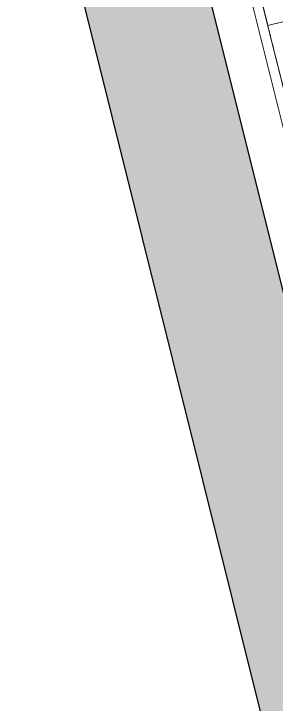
# Model space of a CAD drawing. Header units: inches. Extents: x 122939 to 389145, y 29603 to 574065.
# Drawn here: x 329543 to 330073, y 493416 to 494815 of the extents above; entities that cross this region are included whole.
import ezdxf

# ---------------------------------------------------------------- set-up
doc = ezdxf.new("R2010")
doc.units = ezdxf.units.IN
doc.header["$MEASUREMENT"] = 0
doc.linetypes.add('DASHED', pattern=[0.75, 0.5, -0.25])
doc.linetypes.add('HIDDEN', pattern=[0.375, 0.25, -0.125])
for name, color, linetype, lineweight in [('A-FLOR-TIL1', 6, 'Continuous', 18), ('DIM', 252, 'Continuous', 35), ('Marble', 6, 'Continuous', 0)]:
    doc.layers.add(name, color=color, linetype=linetype, lineweight=lineweight)
for name, color, linetype in [('A-Hidden', 8, 'HIDDEN'), ('A-WALL', 7, 'Continuous'), ('Calliper_wall hatch_CHB', 8, 'Continuous')]:
    doc.layers.add(name, color=color, linetype=linetype)

# ---------------------------------------------------------------- blocks, each defined once
blk = doc.blocks.new('deco column')
at = {"layer": 'Marble', "color": 6, "elevation": 0}
blk.add_lwpolyline([(7220.4, -7642.7), (7220.4, -7787.7), (7608.8, -7787.7), (7608.8, -7642.7)], dxfattribs=at)

msp = doc.modelspace()

# ---------------------------------------------------------------- hatches: boundary and pattern name
at = {"layer": 'Calliper_wall hatch_CHB', "ltscale": 300}
h = msp.add_hatch(dxfattribs=at)
h.set_pattern_fill('AR-CONC', color=256, scale=10, angle=-90, style=0)
h.set_pattern_definition([(333.971423, (279258.244, 592867.086), (11.227812, -71.11917), [7.5, -82.5]), (278.97142, (279258.244, 592867.09), (69.643965, 31.625426), [6, -66]), (24.42287, (279259.18, 592861.16), (80.871776, -39.493744), [6.37402, -70.11421]), (330.15562, (279277.65, 592871.915), (9.70499, -107.5631), [11.25, -123.75]), (20.60706, (279278.46, 592862.95), (117.09634, -67.1822), [9.56103, -105.17138]), (275.15559, (279277.65, 592871.92), (117.09634, -67.1822), [9, -99]), (304.971423, (279275.215, 592861.004), (-24.659192, -67.645578), [7.5, -82.5]), (249.97142, (279275.215, 592861.004), (76.244295, -6.103844), [6, -66]), (355.42287, (279273.16, 592855.37), (51.585102, -73.74942), [6.37402, -70.11421]), (321.471423, (279258.244, 592867.086), (32.598146, 6.857308), [0, -65.2, 0, -67, 0, -66.25]), (291.471423, (279258.244, 592867.086), (44.62585, -16.006101), [0, -38.2, 0, -63.7, 0, -25.25]), (251.471423, (279252.86, 592888.727), (10.6997366, -52.3475577), [0, -25, 0, -78, 0, -103.5]), (241.471423, (279250.446, 592898.43), (23.794676, -54.17642), [0, -32.5, 0, -51.8, 0, -73.5])])
h.paths.add_polyline_path([(330915.975, 489885.561), (331158.579, 489945.921), (329785.262, 495465.722), (329542.658, 495405.363)])

# ---------------------------------------------------------------- linework, layer by layer
at = {"layer": 'A-FLOR-TIL1'}
for p, q in [((329862.895, 495485.038, 0), (331157.016, 490283.553, 0)), ((329882.304, 495489.866, 0), (331176.424, 490288.382, 0))]:
    msp.add_line(p, q, dxfattribs=at)
at = {"layer": 'A-Hidden', "linetype": 'DASHED', "lineweight": 0, "ltscale": 10}
msp.add_line((329757.742, 495990.518, 0), (331726.728, 488076.536, 0), dxfattribs=at)
at = {"layer": 'A-WALL'}
for p, q in [((331158.579, 489945.921, 0), (329785.262, 495465.722, 0.001)), ((330915.975, 489885.561, 0), (329542.658, 495405.363, 0.001))]:
    msp.add_line(p, q, dxfattribs=at)

# ---------------------------------------------------------------- block references
at = {"layer": 'DIM', "rotation": 283.9714232829858}
msp.add_blockref('deco column', (335776.461, 504054.896, 0.004), dxfattribs=at)

doc.saveas('drawing.dxf')
